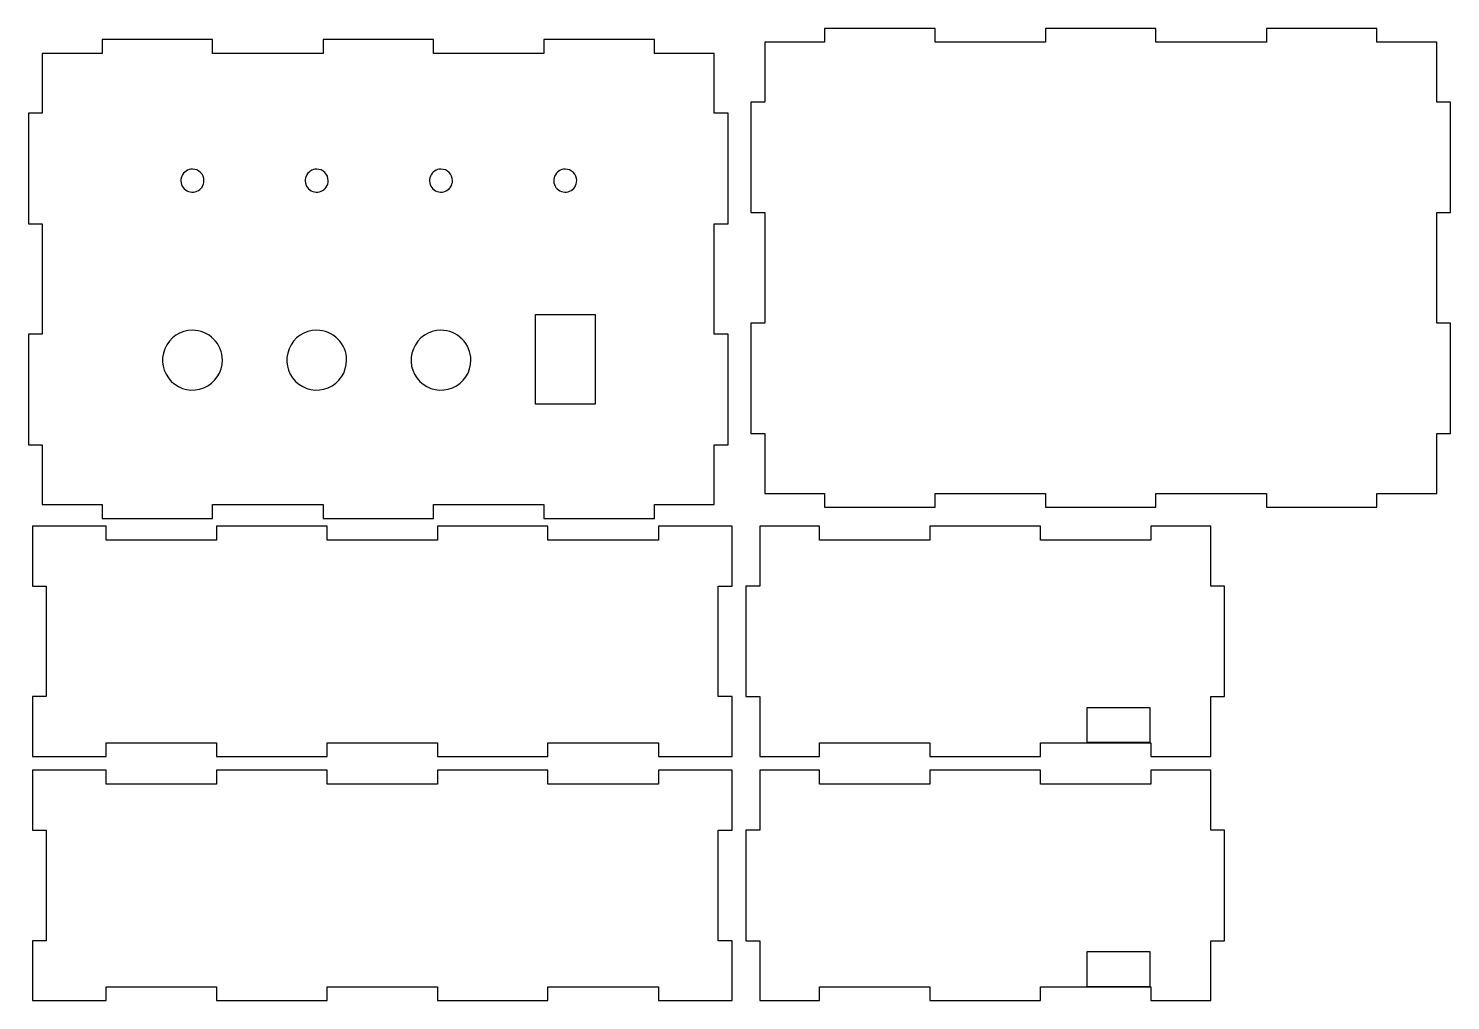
# Model space of a CAD drawing. Extents: x 0 to 120, y -50 to 32.
import ezdxf

# ---------------------------------------------------------------- set-up
doc = ezdxf.new("R2010")
doc.units = 0
doc.layers.get('0').update_dxf_attribs({"linetype": 'CONTINUOUS'})

msp = doc.modelspace()

# ---------------------------------------------------------------- linework, layer by layer
at = {"color": 1}
for points in [[(62.047167, 30.35692), (62.047167, 25.330641), (60.887257, 25.330641), (60.887257, 16.051357), (62.047167, 16.051357), (62.047167, 6.772074), (60.887257, 6.772074), (60.887257, -2.50721), (62.047167, -2.50721), (62.047167, -7.533489), (67.073446, -7.533489), (67.073446, -8.693399), (76.35273, -8.693399), (76.35273, -7.533489), (85.632013, -7.533489), (85.632013, -8.693399), (94.911297, -8.693399), (94.911297, -7.533489), (104.190581, -7.533489), (104.190581, -8.693399), (113.469864, -8.693399), (113.469864, -7.533489), (118.496143, -7.533489), (118.496143, -2.50721), (119.656054, -2.50721), (119.656054, 6.772074), (118.496143, 6.772074), (118.496143, 16.051357), (119.656054, 16.051357), (119.656054, 25.330641), (118.496143, 25.330641), (118.496143, 30.35692), (113.469864, 30.35692), (113.469864, 31.51683), (104.190581, 31.51683), (104.190581, 30.35692), (94.911297, 30.35692), (94.911297, 31.51683), (85.632013, 31.51683), (85.632013, 30.35692), (76.35273, 30.35692), (76.35273, 31.51683), (67.073446, 31.51683), (67.073446, 30.35692)], [(1.353229, 29.422546), (1.353229, 24.396267), (0.193318, 24.396267), (0.193318, 15.116984), (1.353229, 15.116984), (1.353229, 5.8377), (0.193318, 5.8377), (0.193318, -3.441584), (1.353229, -3.441584), (1.353229, -8.467862), (6.379509, -8.467862), (6.379509, -9.627773), (15.658792, -9.627773), (15.658792, -8.467862), (24.938076, -8.467862), (24.938076, -9.627773), (34.21736, -9.627773), (34.21736, -8.467862), (43.496654, -8.467862), (43.496654, -9.627773), (52.775937, -9.627773), (52.775937, -8.467862), (57.802216, -8.467862), (57.802216, -3.441584), (58.962127, -3.441584), (58.962127, 5.8377), (57.802216, 5.8377), (57.802216, 15.116984), (58.962127, 15.116984), (58.962127, 24.396267), (57.802216, 24.396267), (57.802216, 29.422546), (52.775937, 29.422546), (52.775937, 30.582456), (43.496654, 30.582456), (43.496654, 29.422546), (34.21736, 29.422546), (34.21736, 30.582456), (24.938076, 30.582456), (24.938076, 29.422546), (15.658792, 29.422546), (15.658792, 30.582456), (6.379509, 30.582456), (6.379509, 29.422546)], [(13.970077, 19.705475)], [(24.409271, 19.705475)], [(34.848466, 19.705475)], [(45.287656, 19.705475)], [(42.774517, 7.50507), (47.800795, 7.50507), (47.800795, -0.034348), (42.774517, -0.034348)], [(13.970077, 6.173187)], [(24.409271, 6.173187)], [(34.848466, 6.173187)], [(0.531626, -10.288276), (0.531626, -15.314555), (1.691536, -15.314555), (1.691536, -24.593838), (0.531626, -24.593838), (0.531626, -29.620117), (6.717816, -29.620117), (6.717816, -28.460207), (15.9971, -28.460207), (15.9971, -29.620117), (25.276383, -29.620117), (25.276383, -28.460207), (34.555667, -28.460207), (34.555667, -29.620117), (43.834961, -29.620117), (43.834961, -28.460207), (53.114245, -28.460207), (53.114245, -29.620117), (59.300434, -29.620117), (59.300434, -24.593838), (58.140523, -24.593838), (58.140523, -15.314555), (59.300434, -15.314555), (59.300434, -10.288276), (53.114245, -10.288276), (53.114245, -11.448187), (43.834961, -11.448187), (43.834961, -10.288276), (34.555667, -10.288276), (34.555667, -11.448187), (25.276383, -11.448187), (25.276383, -10.288276), (15.9971, -10.288276), (15.9971, -11.448187), (6.717816, -11.448187), (6.717816, -10.288276)], [(61.620255, -10.288276), (61.620255, -15.314555), (60.460344, -15.314555), (60.460344, -24.593838), (61.620255, -24.593838), (61.620255, -29.620117), (66.646533, -29.620117), (66.646533, -28.460207), (75.925817, -28.460207), (75.925817, -29.620117), (85.205101, -29.620117), (85.205101, -28.460207), (94.484384, -28.460207), (94.484384, -29.620117), (99.510663, -29.620117), (99.510663, -24.593838), (100.670573, -24.593838), (100.670573, -15.314555), (99.510663, -15.314555), (99.510663, -10.288276), (94.484384, -10.288276), (94.484384, -11.448187), (85.205101, -11.448187), (85.205101, -10.288276), (75.925817, -10.288276), (75.925817, -11.448187), (66.646533, -11.448187), (66.646533, -10.288276)], [(89.12266, -25.493736), (94.403555, -25.493736), (94.403555, -28.45481), (89.12266, -28.45481)], [(0.531626, -30.780028), (0.531626, -35.806306), (1.691536, -35.806306), (1.691536, -45.08559), (0.531626, -45.08559), (0.531626, -50.111869), (6.717816, -50.111869), (6.717816, -48.951958), (15.9971, -48.951958), (15.9971, -50.111869), (25.276383, -50.111869), (25.276383, -48.951958), (34.555667, -48.951958), (34.555667, -50.111869), (43.834961, -50.111869), (43.834961, -48.951958), (53.114245, -48.951958), (53.114245, -50.111869), (59.300434, -50.111869), (59.300434, -45.08559), (58.140523, -45.08559), (58.140523, -35.806306), (59.300434, -35.806306), (59.300434, -30.780028), (53.114245, -30.780028), (53.114245, -31.939938), (43.834961, -31.939938), (43.834961, -30.780028), (34.555667, -30.780028), (34.555667, -31.939938), (25.276383, -31.939938), (25.276383, -30.780028), (15.9971, -30.780028), (15.9971, -31.939938), (6.717816, -31.939938), (6.717816, -30.780028)], [(61.620255, -30.780028), (61.620255, -35.806306), (60.460344, -35.806306), (60.460344, -45.08559), (61.620255, -45.08559), (61.620255, -50.111869), (66.646533, -50.111869), (66.646533, -48.951958), (75.925817, -48.951958), (75.925817, -50.111869), (85.205101, -50.111869), (85.205101, -48.951958), (94.484384, -48.951958), (94.484384, -50.111869), (99.510663, -50.111869), (99.510663, -45.08559), (100.670573, -45.08559), (100.670573, -35.806306), (99.510663, -35.806306), (99.510663, -30.780028), (94.484384, -30.780028), (94.484384, -31.939938), (85.205101, -31.939938), (85.205101, -30.780028), (75.925817, -30.780028), (75.925817, -31.939938), (66.646533, -31.939938), (66.646533, -30.780028)], [(89.12266, -45.99206), (94.403555, -45.99206), (94.403555, -48.953134), (89.12266, -48.953134)]]:
    msp.add_lwpolyline(points, close=True, dxfattribs=at)
for points in [[(13.970077, 19.705475), (13.579127, 19.705475), (13.226672, 19.469973), (13.077062, 19.108782)], [(14.653561, 19.422367), (14.472289, 19.603638), (14.226433, 19.705475), (13.970077, 19.705475)], [(14.936669, 18.738883), (14.936669, 18.995239), (14.834832, 19.241096), (14.653561, 19.422367)], [(24.409271, 19.705475), (24.018321, 19.705475), (23.665866, 19.469973), (23.516256, 19.108782)], [(25.092755, 19.422367), (24.911484, 19.603638), (24.665627, 19.705475), (24.409271, 19.705475)], [(25.375863, 18.738883), (25.375863, 18.995239), (25.274026, 19.241096), (25.092755, 19.422367)], [(34.848466, 19.705475), (34.457516, 19.705475), (34.105062, 19.469973), (33.955452, 19.108782)], [(35.53195, 19.422367), (35.350679, 19.603638), (35.104822, 19.705475), (34.848466, 19.705475)], [(35.815058, 18.738883), (35.815058, 18.995239), (35.713221, 19.241096), (35.53195, 19.422367)], [(45.287656, 19.705475), (44.896706, 19.705475), (44.544252, 19.469973), (44.394641, 19.108782)], [(45.97114, 19.422367), (45.789869, 19.603638), (45.544012, 19.705475), (45.287656, 19.705475)], [(46.254248, 18.738883), (46.254248, 18.995239), (46.152411, 19.241096), (45.97114, 19.422367)], [(13.077062, 19.108782), (12.927452, 18.747591), (13.01015, 18.331843), (13.286593, 18.055399)], [(13.286593, 18.055399), (13.563036, 17.778956), (13.978785, 17.696259), (14.339976, 17.845869)], [(14.339976, 17.845869), (14.701166, 17.995479), (14.936669, 18.347933), (14.936669, 18.738883)], [(23.516256, 19.108782), (23.366646, 18.747591), (23.449344, 18.331843), (23.725787, 18.055399)], [(23.725787, 18.055399), (24.00223, 17.778956), (24.417979, 17.696259), (24.77917, 17.845869)], [(24.77917, 17.845869), (25.14036, 17.995479), (25.375863, 18.347933), (25.375863, 18.738883)], [(33.955452, 19.108782), (33.805841, 18.747591), (33.888539, 18.331843), (34.164982, 18.055399)], [(34.164982, 18.055399), (34.441426, 17.778956), (34.857174, 17.696259), (35.218365, 17.845869)], [(35.218365, 17.845869), (35.579556, 17.995479), (35.815058, 18.347933), (35.815058, 18.738883)], [(44.394641, 19.108782), (44.245031, 18.747591), (44.327729, 18.331843), (44.604172, 18.055399)], [(44.604172, 18.055399), (44.880616, 17.778956), (45.296364, 17.696259), (45.657555, 17.845869)], [(45.657555, 17.845869), (46.018745, 17.995479), (46.254248, 18.347933), (46.254248, 18.738883)], [(13.970077, 6.173187), (12.953607, 6.173187), (12.037225, 5.56088), (11.648239, 4.621784)], [(15.747135, 5.437105), (15.27583, 5.90841), (14.636603, 6.173187), (13.970077, 6.173187)], [(24.409271, 6.173187), (23.392801, 6.173187), (22.476419, 5.56088), (22.087433, 4.621784)], [(26.186329, 5.437105), (25.715024, 5.90841), (25.075797, 6.173187), (24.409271, 6.173187)], [(34.848466, 6.173187), (33.831996, 6.173187), (32.915614, 5.56088), (32.526628, 4.621784)], [(36.625524, 5.437105), (36.154219, 5.90841), (35.514992, 6.173187), (34.848466, 6.173187)], [(16.483216, 3.660047), (16.483216, 4.326573), (16.21844, 4.9658), (15.747135, 5.437105)], [(26.92241, 3.660047), (26.92241, 4.326573), (26.657634, 4.9658), (26.186329, 5.437105)], [(37.361605, 3.660047), (37.361605, 4.326573), (37.096829, 4.9658), (36.625524, 5.437105)], [(11.648239, 4.621784), (11.259253, 3.682688), (11.474266, 2.601742), (12.193019, 1.882989)], [(14.931814, 1.338209), (15.870909, 1.727196), (16.483216, 2.643577), (16.483216, 3.660047)], [(22.087433, 4.621784), (21.698447, 3.682688), (21.91346, 2.601742), (22.632213, 1.882989)], [(25.371008, 1.338209), (26.310103, 1.727196), (26.92241, 2.643577), (26.92241, 3.660047)], [(32.526628, 4.621784), (32.137642, 3.682688), (32.352656, 2.601742), (33.071408, 1.882989)], [(35.810203, 1.338209), (36.749299, 1.727196), (37.361605, 2.643577), (37.361605, 3.660047)], [(12.193019, 1.882989), (12.911772, 1.164237), (13.992718, 0.949223), (14.931814, 1.338209)], [(22.632213, 1.882989), (23.350966, 1.164237), (24.431912, 0.949223), (25.371008, 1.338209)], [(33.071408, 1.882989), (33.790161, 1.164237), (34.871107, 0.949223), (35.810203, 1.338209)]]:
    msp.add_open_spline(points, degree=3, dxfattribs=at)

doc.saveas('drawing.dxf')
